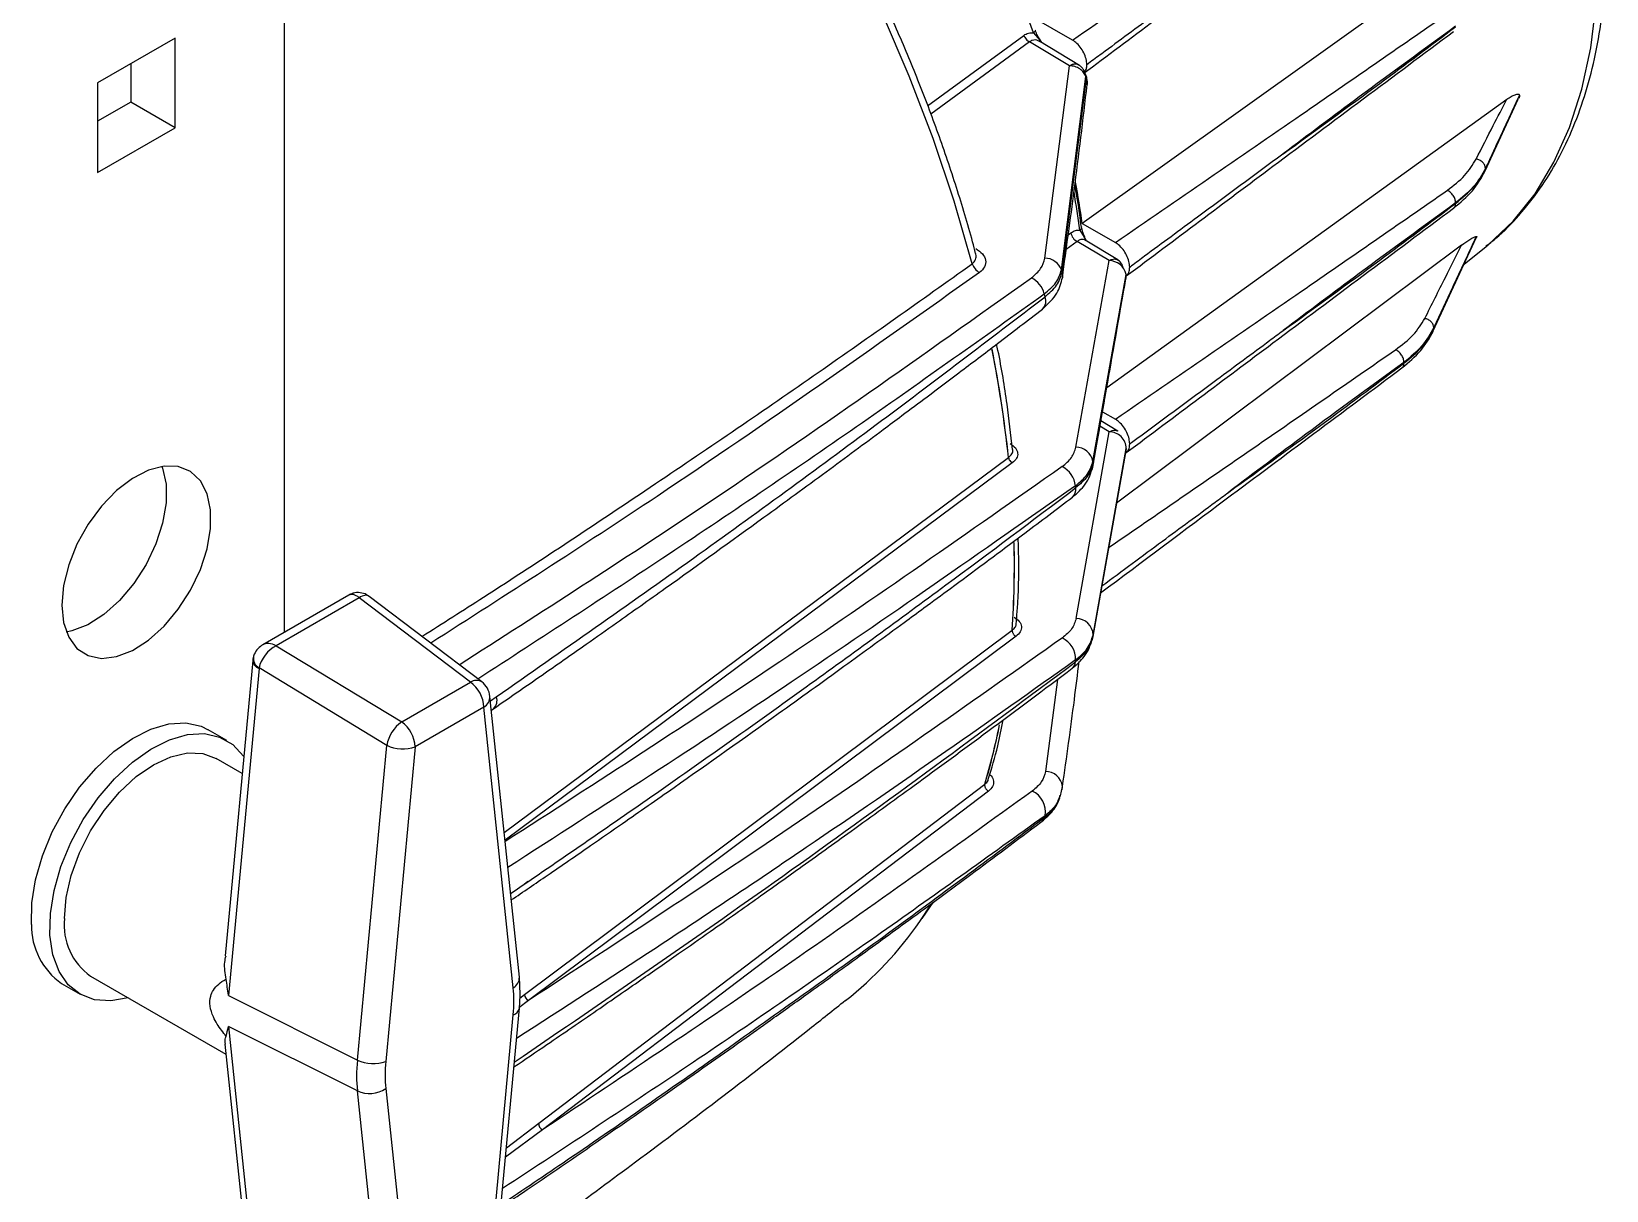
# Model space of a CAD drawing. Extents: x 2 to 136, y 1 to 99.
# Drawn here: x 103.76 to 108.461, y 82.371 to 85.831 of the extents above; entities that cross this region are included whole.
import ezdxf

# ---------------------------------------------------------------- set-up
doc = ezdxf.new("R2010")
doc.units = 0
doc.header["$MEASUREMENT"] = 0
doc.layers.add('OBJECT', color=7, linetype='CONTINUOUS')

msp = doc.modelspace()

# ---------------------------------------------------------------- linework, layer by layer
at = {"layer": 'OBJECT'}
for p, q in [((104.5154, 84.0375), (104.5154, 88.9358)), ((108.1687, 86.1669), (106.896, 85.258)), ((106.8673, 85.8053), (106.7462, 85.8752)), ((104.1894, 85.8114), (103.9574, 85.6775)), ((104.1894, 85.5436), (104.1894, 85.8114)), ((106.4349, 85.6093), (106.7219, 85.8195)), ((106.7393, 85.8001), (106.4445, 85.5839)), ((106.8584, 85.7289), (106.7393, 85.8001)), ((106.7506, 85.827), (106.7692, 85.8055)), ((106.7744, 85.7985), (106.7651, 85.8036)), ((106.8882, 85.7297), (106.7671, 85.8031)), ((106.7755, 85.798), (106.771, 85.8056)), ((104.0564, 85.7346), (104.0564, 85.6203)), ((106.7846, 85.1545), (106.8584, 85.7289)), ((106.8343, 85.1195), (106.9073, 85.6969)), ((106.9099, 85.7318), (106.9099, 85.7316)), ((103.9574, 85.6775), (103.9574, 85.4097)), ((106.8361, 85.112), (106.9092, 85.6902)), ((104.0564, 85.6203), (103.9574, 85.5631)), ((104.1894, 85.5436), (104.0564, 85.6203)), ((106.9696, 84.768), (108.1635, 85.6286)), ((108.0983, 85.4151), (108.1976, 85.629)), ((103.9574, 85.4097), (104.1894, 85.5436)), ((108.0997, 85.421), (108.0997, 85.422)), ((108.0107, 85.3179), (108.0107, 85.3191)), ((106.8543, 85.224), (106.8624, 85.2297)), ((106.889, 85.238), (106.9023, 85.2168)), ((106.894, 85.2482), (106.8944, 85.2467)), ((106.896, 85.258), (106.9951, 85.2007)), ((106.8813, 85.204), (106.8485, 85.1805)), ((106.9764, 85.1471), (106.8813, 85.204)), ((107.0026, 85.1491), (106.9048, 85.2084)), ((106.9099, 85.2047), (106.9063, 85.2071)), ((108.0286, 85.1933), (106.9984, 84.4227)), ((107.944, 84.9374), (108.0719, 85.215)), ((108.0357, 85.1364), (108.1021, 85.1894)), ((106.8775, 84.5898), (106.9764, 85.1471)), ((106.9282, 84.5473), (107.0271, 85.1055)), ((107.0271, 85.1048), (106.9286, 84.5424)), ((107.0378, 85.1272), (107.0378, 85.127)), ((107.9453, 84.9431), (107.9453, 84.9469)), ((107.8563, 84.8408), (107.8563, 84.8432)), ((107.0026, 84.6379), (106.952, 84.6685)), ((106.9568, 84.6954), (106.9951, 84.6732)), ((106.8779, 84.0784), (106.9764, 84.6359)), ((106.9764, 84.6359), (106.9491, 84.6522)), ((107.0029, 84.6374), (107.0019, 84.6383)), ((107.0271, 84.5852), (106.9282, 84.0247)), ((106.9286, 84.0291), (107.0271, 84.5858)), ((107.0378, 84.5995), (107.0378, 84.5997)), ((105.1712, 83.4393), (106.6761, 84.5589)), ((106.6876, 84.5431), (105.1735, 83.4166)), ((104.7073, 84.1483), (104.4507, 84.0002)), ((104.7381, 84.1403), (104.4902, 83.9971)), ((105.0703, 83.8881), (104.7381, 84.1403)), ((105.1042, 83.8893), (104.7681, 84.1445)), ((105.2319, 82.9559), (106.6871, 84.0436)), ((106.6986, 84.0252), (105.2435, 82.9378)), ((106.6871, 84.0436), (106.687, 84.0427)), ((106.6872, 84.0428), (106.6872, 84.0438)), ((104.4205, 83.9534), (104.3382, 83.0717)), ((104.4902, 83.9971), (104.8651, 83.7696)), ((104.4394, 83.9295), (104.3483, 82.953)), ((104.8205, 83.6997), (104.4397, 83.9308)), ((104.8651, 83.7696), (105.0703, 83.8881)), ((106.822, 83.8965), (106.7865, 83.6217)), ((105.1106, 83.814), (104.9054, 83.6955)), ((105.1983, 82.9757), (105.1106, 83.814)), ((105.2163, 83.0077), (105.1286, 83.846)), ((105.13, 83.8323), (105.1475, 83.8445)), ((105.1329, 83.8048), (105.1387, 83.8089)), ((104.3429, 83.7146), (104.2877, 83.7465)), ((104.7328, 82.7602), (104.8205, 83.6997)), ((104.9054, 83.6955), (104.8177, 82.756)), ((104.389, 83.6158), (104.3116, 83.6605)), ((105.2744, 82.5721), (106.6052, 83.5838)), ((106.6052, 83.5838), (106.6047, 83.5805)), ((106.6049, 83.5807), (106.6054, 83.5839)), ((106.8317, 83.5487), (106.8375, 83.5773)), ((106.6164, 83.5631), (105.2857, 82.5518)), ((106.8295, 83.5452), (106.8315, 83.551)), ((105.2421, 83.2931), (105.2319, 83.285)), ((106.4114, 83.1739), (106.4445, 83.2239)), ((106.4182, 83.183), (106.4509, 83.2309)), ((103.8503, 82.9887), (103.9054, 82.9569)), ((103.9367, 83.011), (104.3405, 82.7778)), ((104.3483, 82.953), (104.7328, 82.7602)), ((105.2435, 82.9378), (105.2144, 82.9165)), ((105.2179, 82.9453), (105.2319, 82.9559)), ((105.1106, 81.9555), (105.1983, 82.895)), ((105.1287, 81.9752), (105.2164, 82.9147)), ((104.7328, 82.668), (104.3483, 82.8607)), ((104.3483, 82.8607), (104.4394, 81.9894)), ((104.3374, 82.8072), (104.4206, 82.0126)), ((104.8205, 81.8297), (104.7328, 82.668)), ((104.8177, 82.6753), (104.9054, 81.837)), ((105.2857, 82.5518), (105.1748, 82.4697)), ((105.1775, 82.4977), (105.2744, 82.5721))]:
    msp.add_line(p, q, dxfattribs=at)
at = {"layer": 'OBJECT', "flags": 128}
for points in [[(106.5681, 85.1377), (106.5144, 85.3241), (106.4517, 85.5112), (106.3802, 85.698), (106.3002, 85.8837), (106.2123, 86.0675), (106.1167, 86.2484), (106.0139, 86.4257), (105.9044, 86.5985), (105.7886, 86.766), (105.6672, 86.9275), (105.5407, 87.0821), (105.4097, 87.2292), (105.2748, 87.3681), (105.1366, 87.4982), (104.9957, 87.6187), (104.8528, 87.7293), (104.7087, 87.8293)], [(106.7506, 85.827), (106.6896, 85.9957), (106.6197, 86.1636), (106.5411, 86.3296), (106.4546, 86.4926), (106.3605, 86.6517), (106.2595, 86.8058), (106.1522, 86.9539), (106.0393, 87.0952), (105.9216, 87.2286), (105.7997, 87.3534), (105.6744, 87.4688), (105.5466, 87.5741), (105.417, 87.6685)], [(108.1021, 85.1894), (108.1081, 85.1942), (108.1823, 85.2645), (108.2478, 85.3467), (108.3041, 85.4404), (108.3507, 85.5447), (108.3874, 85.659), (108.4137, 85.7824), (108.4296, 85.9139), (108.4349, 86.0526), (108.4296, 86.1975), (108.4137, 86.3473), (108.3874, 86.5011), (108.3507, 86.6577), (108.3041, 86.8159), (108.2478, 86.9746), (108.1823, 87.1324), (108.1081, 87.2884), (108.0257, 87.4412)], [(106.7506, 85.827), (106.7531, 85.8289), (106.7549, 85.8306), (106.7561, 85.8322), (106.7564, 85.8336), (106.7562, 85.8345)], [(106.7698, 85.8038), (106.77, 85.8041), (106.7706, 85.8048), (106.7709, 85.8054), (106.771, 85.8057), (106.7707, 85.8059), (106.7701, 85.8058), (106.7692, 85.8055)], [(106.9099, 85.7316), (106.9123, 85.7334), (106.9142, 85.7349)], [(106.9092, 85.6902), (106.9114, 85.6805), (106.9112, 85.673)], [(106.9028, 85.219), (106.9028, 85.219), (106.9032, 85.2187), (106.9032, 85.2182), (106.903, 85.2175), (106.9023, 85.2168)], [(106.8361, 85.112), (106.8375, 85.1025), (106.837, 85.096)], [(107.0263, 85.0921), (107.0271, 85.096), (107.0271, 85.1048)], [(103.8507, 84.1183), (103.8559, 84.066), (103.8713, 84.0222), (103.8961, 83.9889), (103.9292, 83.9676), (103.9691, 83.9594), (104.0138, 83.9647), (104.0614, 83.9831), (104.1094, 84.0139), (104.1559, 84.0556), (104.1984, 84.1062), (104.2351, 84.1634), (104.2643, 84.2245), (104.2845, 84.2866), (104.2948, 84.3469), (104.2948, 84.4025), (104.2845, 84.4509), (104.2643, 84.4897), (104.2351, 84.5171), (104.1984, 84.5319), (104.1559, 84.5334), (104.1094, 84.5215), (104.0614, 84.4968), (104.0138, 84.4603), (103.9691, 84.4139), (103.9292, 84.3597), (103.8961, 84.3002), (103.8713, 84.2382), (103.8559, 84.1766), (103.8507, 84.1183)], [(104.1497, 84.5326), (104.1516, 84.5276), (104.1619, 84.4793), (104.1619, 84.4237), (104.1516, 84.3634), (104.1313, 84.3012), (104.1022, 84.2401), (104.0655, 84.1829), (104.0229, 84.1323), (103.9765, 84.0906), (103.9284, 84.0598), (103.8809, 84.0414), (103.8642, 84.0379)], [(106.9276, 84.5302), (106.9284, 84.5338), (106.9286, 84.5424)], [(103.7604, 83.1647), (103.7615, 83.2293), (103.7725, 83.2985), (103.7931, 83.3698), (103.8225, 83.4411), (103.8598, 83.51), (103.9039, 83.5744), (103.9532, 83.632), (104.0063, 83.6812), (104.0614, 83.7203), (104.1168, 83.7481), (104.1706, 83.7637), (104.2211, 83.7665), (104.2668, 83.7565), (104.2877, 83.7465)], [(103.8155, 83.1328), (103.8167, 83.1975), (103.8277, 83.2666), (103.8482, 83.338), (103.8776, 83.4093), (103.915, 83.4782), (103.959, 83.5425), (104.0084, 83.6002), (104.0615, 83.6494), (104.1166, 83.6885), (104.1719, 83.7163), (104.2257, 83.7318), (104.2763, 83.7346), (104.3219, 83.7246), (104.3612, 83.7021), (104.3929, 83.6678), (104.3937, 83.6666)], [(103.859, 83.1827), (103.8641, 83.2453), (103.8792, 83.3115), (103.9037, 83.3786), (103.9366, 83.444), (103.9768, 83.5053), (104.0227, 83.5601), (104.0724, 83.6062), (104.1241, 83.642), (104.1759, 83.6659), (104.2256, 83.6772), (104.2715, 83.6754), (104.3116, 83.6605)], [(106.8361, 83.5664), (106.8375, 83.5758), (106.8375, 83.5772)], [(106.7723, 83.4699), (106.7734, 83.4705), (106.7756, 83.472)], [(104.0493, 82.9459), (104.0492, 82.9459), (103.9968, 82.9367), (103.9485, 82.9403), (103.9058, 82.9566), (103.8702, 82.9851), (103.8427, 83.0249), (103.8243, 83.0747), (103.8155, 83.1328)]]:
    msp.add_lwpolyline(points, dxfattribs=at)
at = {"layer": 'OBJECT'}
for centre, radius, start, end in [((106.7806, 85.8083), 0.0117, 193.7339, 227.0097), ((104.0698, 84.8772), 2.8517, 7.6726, 10.1835), ((104.0708, 84.8659), 2.8427, 7.5223, 9.8241), ((106.8974, 85.2355), 0.0354, 189.3969, 242.9448), ((106.8846, 85.2468), 0.00981, 297.1923, 359.7595), ((106.9189, 85.2187), 0.0166, 186.5352, 224.0544), ((106.6095, 85.1498), 0.0431, 196.2698, 242.7063), ((106.7837, 85.1004), 0.0541, 20.6557, 89.0031), ((106.9755, 85.0943), 0.0528, 12.157, 88.9978), ((106.7103, 85.0287), 0.0753, 14.8153, 62.7735), ((102.5435, 84.0925), 4.4119, 13.3602, 13.4601), ((106.7555, 85.026), 0.0324, 313.0479, 23.4168), ((102.5753, 84.053), 4.3238, 13.1798, 13.3033), ((103.011, 84.1675), 3.6859, 6.0952, 11.224), ((103.0412, 84.1722), 3.6556, 6.0744, 11.2123), ((106.977, 84.5857), 0.0502, 0.0752, 90.5879), ((106.8766, 84.5373), 0.0526, 11.0165, 89.0803), ((106.8026, 84.4661), 0.074, 6.7451, 62.8896), ((103.2275, 84.2337), 3.714, 4.7682, 4.8435), ((103.4476, 84.187), 3.4405, 4.6882, 4.7992), ((106.8478, 84.4627), 0.0294, 311.524, 10.6749), ((103.9576, 84.2343), 2.7361, 356.0045, 1.4897), ((103.9586, 84.2344), 2.7353, 356.0042, 1.454), ((106.8782, 84.0279), 0.0505, 1.3437, 90.3513), ((106.6957, 84.0325), 0.0141, 126.8632, 127.813), ((106.8054, 83.9565), 0.0712, 358.5685, 63.8072), ((104.1766, 84.2831), 2.7638, 354.6346, 354.7261), ((104.4481, 83.9558), 0.0277, 185.0396, 251.8124), ((104.4558, 83.96), 0.0333, 170.2744, 241.1625), ((104.3573, 84.1829), 2.5297, 354.6882, 354.8249), ((106.8506, 83.9496), 0.0255, 308.934, 358.0243), ((105.0882, 83.8621), 0.0316, 59.4337, 124.5055), ((105.0136, 83.8092), 0.0971, 2.8012, 54.3106), ((105.0664, 83.8395), 0.0625, 5.9728, 52.7998), ((105.0931, 83.8449), 0.0355, 299.558, 1.843), ((105.1181, 83.8328), 0.0316, 310.669, 21.6219), ((104.9317, 83.678), 0.1133, 126.012, 168.9548), ((104.8084, 83.6908), 0.0971, 2.8012, 54.3106), ((104.7841, 84.1326), 1.902, 343.2306, 348.7258), ((104.7916, 84.1309), 1.8945, 343.2197, 348.7252), ((104.8679, 83.7967), 0.1079, 243.9609, 290.3635), ((106.6105, 83.5774), 0.0083, 127.4868, 129.1317), ((106.7864, 83.5701), 0.0517, 7.9696, 89.8524), ((106.7193, 83.5019), 0.0671, 349.4759, 65.6466), ((106.7608, 83.4901), 0.0234, 309.0908, 342.2524), ((105.1032, 84.0294), 1.7665, 341.9827, 342.208), ((103.9686, 83.1601), 0.2082, 178.7345, 235.3791), ((104.0432, 83.1626), 0.1853, 173.7884, 234.8994), ((105.5087, 83.7974), 1.0971, 308.396, 325.3651), ((105.1808, 83.0066), 0.0355, 299.558, 1.843), ((105.2522, 82.956), 0.0202, 180.3365, 244.6847), ((105.1905, 82.9203), 0.0265, 287.3045, 347.7588), ((104.7802, 82.8571), 0.1079, 243.9607, 290.3634), ((104.7686, 82.7492), 0.0888, 246.2469, 303.6028), ((105.2934, 82.5694), 0.0192, 171.867, 246.2563)]:
    msp.add_arc(centre, radius, start, end, dxfattribs=at)
for centre, major_axis, ratio, start_param, end_param in [((109.0633, 87.7613), (0.7463, 2.324), 0.199933, 2.779614, 2.781565), ((108.8131, 87.6092), (0.7659, 2.3851), 0.199933, 3.192238, 3.193366), ((104.7343, 84.0917), (-0.0254, 0.0574), 0.506157, 5.464946, 6.337529), ((104.7343, 84.0917), (0.0325, 0.0537), 0.485137, 6.232531, 7.0867), ((104.4863, 83.9485), (-0.0384, 0.0497), 0.6374, 5.324613, 6.199339), ((104.4863, 83.9485), (0.0386, 0.0495), 0.561473, 0.865163, 2.317103), ((104.4451, 83.9267), (-0.00344, 0.00667), 0.68298, 0.611579, 0.817703), ((104.8902, 82.7575), (0.2198, 0.3789), 0.577378, 5.387008, 5.613345), ((105.0817, 82.919), (0.2476, 0.4349), 0.57231, 2.240471, 2.466809), ((105.1259, 82.8935), (0.2198, 0.3789), 0.577378, 2.245415, 2.471753)]:
    msp.add_ellipse(centre, major_axis=major_axis, ratio=ratio, start_param=start_param, end_param=end_param, dxfattribs=at)
for points, knots in [([(108.1003, 85.1898), (108.1103, 85.1973), (108.1461, 85.2241), (108.2005, 85.2808), (108.263, 85.3592), (108.3172, 85.4475), (108.3633, 85.5446), (108.4009, 85.6501), (108.4297, 85.7634), (108.4495, 85.8837), (108.46, 86.0102), (108.4613, 86.142), (108.4535, 86.2783), (108.4365, 86.418), (108.4106, 86.5603), (108.3761, 86.7044), (108.3331, 86.8493), (108.2821, 86.9943), (108.2231, 87.1384), (108.1584, 87.2787), (108.1098, 87.3692), (108.0862, 87.4133)], [0, 0, 0, 0, 0.020186, 0.07247, 0.125055, 0.17812, 0.231749, 0.285931, 0.340582, 0.395576, 0.450789, 0.506114, 0.561468, 0.616796, 0.672076, 0.727301, 0.782469, 0.837588, 0.892666, 0.947714, 1, 1, 1, 1]), ([(106.8673, 85.8053), (107.0477, 85.9292), (107.3698, 86.1504), (107.6904, 86.3723), (107.8315, 86.4699)], [0, 0, 0, 0, 0.560011, 1, 1, 1, 1]), ([(106.8998, 85.7057), (107.0417, 85.8119), (107.358, 86.0485), (107.6752, 86.285), (107.85, 86.4154)], [0, 0, 0, 0, 0.448744, 1, 1, 1, 1]), ([(106.5779, 85.168), (106.575, 85.1795), (106.5586, 85.2449), (106.5217, 85.3647), (106.4677, 85.5259), (106.4077, 85.6839), (106.3434, 85.8373), (106.2815, 85.9723), (106.2235, 86.0902), (106.1623, 86.2081), (106.1159, 86.2901), (106.0884, 86.3388)], [0, 0, 0, 0, 0.029452, 0.16668, 0.302733, 0.436694, 0.566311, 0.692657, 0.782437, 0.870863, 1, 1, 1, 1]), ([(107.3337, 86.0448), (107.3333, 86.0445), (107.2595, 85.99), (107.1331, 85.8966), (106.994, 85.7939), (106.928, 85.7451), (106.9146, 85.7351), (106.9142, 85.7349)], [0, 0, 0, 0, 0.002912, 0.527889, 0.903607, 0.997536, 1, 1, 1, 1]), ([(106.9951, 85.2007), (107.1805, 85.3281), (107.5114, 85.5557), (107.8409, 85.7839), (107.9859, 85.8843)], [0, 0, 0, 0, 0.56001, 1, 1, 1, 1]), ([(106.771, 85.8056), (106.7682, 85.8099), (106.7623, 85.819), (106.7584, 85.8287), (106.7564, 85.8339)], [0, 0, 0, 0, 0.46906, 1, 1, 1, 1]), ([(108.0107, 85.8465), (107.9147, 85.7767), (107.7432, 85.6518), (107.5717, 85.5227), (107.4963, 85.4659)], [0, 0, 0, 0, 0.559941, 1, 1, 1, 1]), ([(107.4963, 85.4659), (107.5923, 85.5355), (107.7638, 85.6597), (107.9353, 85.7887), (108.0107, 85.8454)], [0, 0, 0, 0, 0.560059, 1, 1, 1, 1]), ([(106.7219, 85.8195), (106.7264, 85.8223), (106.7355, 85.8278), (106.7456, 85.8273), (106.7506, 85.827)], [0, 0, 0, 0, 0.499406, 1, 1, 1, 1]), ([(106.7219, 85.8195), (106.7227, 85.8175), (106.7246, 85.8134), (106.7288, 85.8078), (106.7338, 85.8031), (106.7375, 85.8011), (106.7393, 85.8001)], [0, 0, 0, 0, 0.245198, 0.500042, 0.75487, 1, 1, 1, 1]), ([(106.7651, 85.8036), (106.7621, 85.8045), (106.756, 85.8063), (106.747, 85.8052), (106.7418, 85.8018), (106.7393, 85.8001)], [0, 0, 0, 0, 0.323982, 0.662193, 1, 1, 1, 1]), ([(106.9099, 85.7318), (106.9095, 85.7375), (106.9085, 85.749), (106.9013, 85.7678), (106.8906, 85.785), (106.8785, 85.7979), (106.8705, 85.8032), (106.8673, 85.8053)], [0, 0, 0, 0, 0.212706, 0.425419, 0.638709, 0.853371, 1, 1, 1, 1]), ([(107.0277, 85.1011), (107.1735, 85.2103), (107.4986, 85.4537), (107.8246, 85.6969), (108.0043, 85.831)], [0, 0, 0, 0, 0.448756, 1, 1, 1, 1]), ([(106.8584, 85.7289), (106.8584, 85.7289), (106.8585, 85.7289), (106.8586, 85.729), (106.8589, 85.7292), (106.8601, 85.7299), (106.8649, 85.7324), (106.8738, 85.7348), (106.8821, 85.7349), (106.8849, 85.7316), (106.885, 85.7315)], [0, 0, 0, 0, 0.001159, 0.003236, 0.010167, 0.03511, 0.129295, 0.493801, 0.989532, 1, 1, 1, 1]), ([(106.9073, 85.6969), (106.9052, 85.701), (106.9011, 85.7094), (106.8893, 85.7196), (106.8746, 85.7268), (106.8637, 85.7282), (106.8584, 85.7289)], [0, 0, 0, 0, 0.243823, 0.5, 0.756179, 1, 1, 1, 1]), ([(106.9112, 85.673), (106.9113, 85.6745), (106.9114, 85.6775), (106.9108, 85.6837), (106.9096, 85.6909), (106.9076, 85.6994), (106.9045, 85.7086), (106.8999, 85.7176), (106.8934, 85.7257), (106.8877, 85.7297), (106.8848, 85.7317)], [0, 0, 0, 0, 0.107854, 0.205995, 0.30652, 0.419377, 0.550987, 0.698379, 0.851467, 1, 1, 1, 1]), ([(106.9034, 85.7101), (106.9054, 85.7131), (106.9092, 85.7187), (106.9097, 85.7274), (106.9099, 85.7316)], [0, 0, 0, 0, 0.525146, 1, 1, 1, 1]), ([(106.9073, 85.6969), (106.9073, 85.6971), (106.9074, 85.6975), (106.9076, 85.6976), (106.9078, 85.6975), (106.908, 85.6973), (106.9082, 85.6968), (106.9084, 85.6962), (106.9087, 85.6952), (106.909, 85.6939), (106.9091, 85.6925), (106.9092, 85.6912), (106.9092, 85.6906), (106.9092, 85.6902)], [0, 0, 0, 0, 0.133104, 0.191567, 0.248259, 0.311452, 0.370761, 0.432305, 0.501531, 0.620748, 0.7521, 0.8756, 1, 1, 1, 1]), ([(106.9142, 85.7349), (106.9134, 85.7343), (106.912, 85.7333), (106.9106, 85.7322), (106.9099, 85.7318)], [0, 0, 0, 0, 0.5599937, 1, 1, 1, 1]), ([(106.837, 85.096), (106.849, 85.183), (106.8756, 85.3752), (106.8986, 85.5676), (106.9112, 85.673)], [0, 0, 0, 0, 0.452455, 1, 1, 1, 1]), ([(108.072, 85.4502), (108.0889, 85.4835), (108.119, 85.543), (108.1499, 85.6024), (108.1635, 85.6286)], [0, 0, 0, 0, 0.559976, 1, 1, 1, 1]), ([(108.2008, 85.6407), (108.1819, 85.5999), (108.1482, 85.5269), (108.1145, 85.454), (108.0997, 85.422)], [0, 0, 0, 0, 0.560005, 1, 1, 1, 1]), ([(108.0997, 85.421), (108.1186, 85.4617), (108.1524, 85.5342), (108.1863, 85.6069), (108.2011, 85.6389)], [0, 0, 0, 0, 0.560003, 1, 1, 1, 1]), ([(108.1635, 85.6286), (108.168, 85.6316), (108.1764, 85.6373), (108.188, 85.6428), (108.1959, 85.6446), (108.1999, 85.6431), (108.2006, 85.6414), (108.2008, 85.6407)], [0, 0, 0, 0, 0.307718, 0.5778428, 0.8496888, 0.9387044, 1, 1, 1, 1]), ([(108.2011, 85.6389), (108.2012, 85.6382), (108.2013, 85.637), (108.2005, 85.6342), (108.1995, 85.6322), (108.199, 85.6311)], [0, 0, 0, 0, 0.314792, 0.630702, 1, 1, 1, 1]), ([(107.4963, 85.4659), (107.4959, 85.4656), (107.4105, 85.4025), (107.2725, 85.3006), (107.1219, 85.1893), (107.0559, 85.1405), (107.0424, 85.1305), (107.0421, 85.1303)], [0, 0, 0, 0, 0.002739, 0.563972, 0.910976, 0.997726, 1, 1, 1, 1]), ([(107.9859, 85.3568), (108.0044, 85.3711), (108.0414, 85.3997), (108.0618, 85.4333), (108.072, 85.4502)], [0, 0, 0, 0, 0.4992734, 1, 1, 1, 1]), ([(108.0049, 85.3039), (108.025, 85.3207), (108.0652, 85.3543), (108.087, 85.3935), (108.098, 85.4132)], [0, 0, 0, 0, 0.498702, 1, 1, 1, 1]), ([(108.0997, 85.422), (108.0893, 85.4035), (108.0686, 85.3666), (108.03, 85.3349), (108.0107, 85.3191)], [0, 0, 0, 0, 0.500043, 1, 1, 1, 1]), ([(108.0107, 85.3179), (108.03, 85.3339), (108.0686, 85.3657), (108.0893, 85.4026), (108.0997, 85.421)], [0, 0, 0, 0, 0.499957, 1, 1, 1, 1]), ([(108.0997, 85.422), (108.0993, 85.425), (108.0988, 85.4297), (108.0953, 85.4358), (108.0918, 85.4402), (108.0873, 85.4439), (108.0809, 85.4479), (108.0755, 85.4493), (108.072, 85.4502)], [0, 0, 0, 0, 0.23958, 0.368438, 0.500003, 0.631566, 0.760422, 1, 1, 1, 1]), ([(108.0957, 85.4097), (108.0964, 85.4107), (108.0989, 85.414), (108.0993, 85.4181), (108.0997, 85.421)], [0, 0, 0, 0, 0.304514, 1, 1, 1, 1]), ([(106.8936, 85.247), (106.8922, 85.2597), (106.8876, 85.3006), (106.8797, 85.3427), (106.8742, 85.3718)], [0, 0, 0, 0, 0.308302, 1, 1, 1, 1]), ([(106.9951, 84.6732), (107.1805, 84.8007), (107.5114, 85.0282), (107.8409, 85.2564), (107.9859, 85.3568)], [0, 0, 0, 0, 0.56001, 1, 1, 1, 1]), ([(108.0107, 85.3191), (107.9147, 85.2492), (107.7432, 85.1243), (107.5717, 84.9952), (107.4963, 84.9384)], [0, 0, 0, 0, 0.559941, 1, 1, 1, 1]), ([(107.4963, 84.9384), (107.5923, 85.008), (107.7638, 85.1322), (107.9353, 85.2612), (108.0107, 85.3179)], [0, 0, 0, 0, 0.560059, 1, 1, 1, 1]), ([(108.0107, 85.3191), (108.0104, 85.3225), (108.01, 85.3279), (108.0069, 85.3354), (108.0037, 85.3411), (107.9997, 85.3463), (107.9939, 85.3523), (107.989, 85.355), (107.9859, 85.3568)], [0, 0, 0, 0, 0.239486, 0.368382, 0.499999, 0.631619, 0.760514, 1, 1, 1, 1]), ([(108.0043, 85.3036), (108.0051, 85.3042), (108.0071, 85.3057), (108.0099, 85.3101), (108.0104, 85.3149), (108.0107, 85.3179)], [0, 0, 0, 0, 0.218203, 0.491752, 1, 1, 1, 1]), ([(107.0277, 84.5736), (107.1736, 84.6828), (107.4987, 84.9262), (107.8246, 85.1694), (108.0043, 85.3035)], [0, 0, 0, 0, 0.448754, 1, 1, 1, 1]), ([(106.8624, 85.2297), (106.8669, 85.2325), (106.8759, 85.238), (106.8847, 85.238), (106.889, 85.238)], [0, 0, 0, 0, 0.500461, 1, 1, 1, 1]), ([(106.9031, 85.2188), (106.9012, 85.2233), (106.8971, 85.2329), (106.8953, 85.242), (106.8944, 85.2467)], [0, 0, 0, 0, 0.471731, 1, 1, 1, 1]), ([(106.5785, 85.1833), (106.5858, 85.1781), (106.6003, 85.1677), (106.6094, 85.1482), (106.6076, 85.1281), (106.5957, 85.117), (106.5897, 85.1115)], [0, 0, 0, 0, 0.250172, 0.500067, 0.749913, 1, 1, 1, 1]), ([(106.9063, 85.2071), (106.9053, 85.2077), (106.9023, 85.2099), (106.8963, 85.2105), (106.8887, 85.2091), (106.8838, 85.2057), (106.8813, 85.204)], [0, 0, 0, 0, 0.1307824, 0.4174996, 0.7043309, 1, 1, 1, 1]), ([(106.9023, 85.2168), (106.9041, 85.2141), (106.9062, 85.211), (106.9072, 85.207), (106.9073, 85.2063)], [0, 0, 0, 0, 0.836716, 1, 1, 1, 1]), ([(107.0378, 85.1272), (107.0373, 85.1329), (107.0364, 85.1444), (107.0291, 85.1632), (107.0184, 85.1804), (107.0064, 85.1933), (106.9984, 85.1986), (106.9951, 85.2007)], [0, 0, 0, 0, 0.212706, 0.425418, 0.638708, 0.85337, 1, 1, 1, 1]), ([(107.9186, 84.9741), (107.939, 85.0151), (107.9754, 85.0882), (108.0123, 85.1612), (108.0286, 85.1933)], [0, 0, 0, 0, 0.55999, 1, 1, 1, 1]), ([(108.0724, 85.2194), (108.0486, 85.1686), (108.0063, 85.0778), (107.9639, 84.9869), (107.9453, 84.9469)], [0, 0, 0, 0, 0.559997, 1, 1, 1, 1]), ([(107.9453, 84.9431), (107.9691, 84.9947), (108.0117, 85.0869), (108.0542, 85.1789), (108.0729, 85.2194)], [0, 0, 0, 0, 0.5599982, 1, 1, 1, 1]), ([(108.0286, 85.1933), (108.037, 85.1993), (108.0499, 85.2085), (108.0647, 85.2172), (108.0698, 85.2187), (108.0724, 85.2194)], [0, 0, 0, 0, 0.472798, 0.731903, 1, 1, 1, 1]), ([(108.0729, 85.2194), (108.0733, 85.2193), (108.074, 85.2192), (108.0738, 85.218), (108.0732, 85.2168), (108.0724, 85.2158), (108.0721, 85.2154)], [0, 0, 0, 0, 0.411501, 0.685084, 0.878502, 1, 1, 1, 1]), ([(104.9256, 84.0249), (104.9871, 84.064), (105.2231, 84.2141), (105.6179, 84.4766), (106.1048, 84.8081), (106.4155, 85.0291), (106.5681, 85.1377)], [0, 0, 0, 0, 0.108365, 0.415979, 0.713188, 1, 1, 1, 1]), ([(106.5681, 85.1377), (106.5702, 85.1395), (106.5744, 85.1432), (106.5783, 85.15), (106.5799, 85.1577), (106.5801, 85.1639), (106.5784, 85.1674), (106.5781, 85.168)], [0, 0, 0, 0, 0.21956, 0.448219, 0.688005, 0.940641, 1, 1, 1, 1]), ([(106.7447, 85.0956), (106.7551, 85.1045), (106.776, 85.1223), (106.7817, 85.1437), (106.7846, 85.1545)], [0, 0, 0, 0, 0.498504, 1, 1, 1, 1]), ([(106.9764, 85.1471), (106.9792, 85.1485), (106.9848, 85.1512), (106.9925, 85.1523), (106.9989, 85.151), (107.0035, 85.1493), (107.005, 85.1469), (107.0053, 85.1464)], [0, 0, 0, 0, 0.250691, 0.490461, 0.719288, 0.937165, 1, 1, 1, 1]), ([(107.0175, 85.1273), (107.0175, 85.1276), (107.0165, 85.1328), (107.012, 85.1414), (107.0054, 85.1467), (107.002, 85.1494)], [0, 0, 0, 0, 0.0259874, 0.4948767, 1, 1, 1, 1]), ([(107.0421, 85.1303), (107.0413, 85.1297), (107.0399, 85.1287), (107.0384, 85.1277), (107.0378, 85.1272)], [0, 0, 0, 0, 0.560052, 1, 1, 1, 1]), ([(107.0378, 85.127), (107.0386, 85.1276), (107.04, 85.1287), (107.0415, 85.1298), (107.0421, 85.1303)], [0, 0, 0, 0, 0.559971, 1, 1, 1, 1]), ([(106.5897, 85.1115), (106.2726, 84.8868), (105.7415, 84.5104), (105.1788, 84.15), (104.9521, 84.0048)], [0, 0, 0, 0, 0.597052, 1, 1, 1, 1]), ([(105.0369, 83.9404), (105.2809, 84.0969), (105.8677, 84.4731), (106.4213, 84.8661), (106.7447, 85.0956)], [0, 0, 0, 0, 0.415874, 1, 1, 1, 1]), ([(106.7776, 85.0023), (106.7941, 85.0175), (106.8243, 85.0455), (106.8331, 85.0802), (106.837, 85.096)], [0, 0, 0, 0, 0.547021, 1, 1, 1, 1]), ([(106.7831, 85.0479), (106.7962, 85.0588), (106.8227, 85.0808), (106.8304, 85.1065), (106.8343, 85.1195)], [0, 0, 0, 0, 0.493197, 1, 1, 1, 1]), ([(106.7852, 85.0388), (106.7981, 85.0501), (106.8244, 85.0729), (106.8321, 85.0988), (106.8361, 85.112)], [0, 0, 0, 0, 0.490951, 1, 1, 1, 1]), ([(106.9276, 84.5302), (106.9426, 84.6149), (106.9757, 84.8022), (107.0084, 84.9895), (107.0263, 85.0921)], [0, 0, 0, 0, 0.4524799, 1, 1, 1, 1]), ([(107.0271, 85.1055), (107.0271, 85.1055), (107.0271, 85.1055), (107.0271, 85.1056), (107.0271, 85.1056), (107.0271, 85.1055), (107.0271, 85.1055), (107.0271, 85.1055), (107.0271, 85.1054), (107.0271, 85.1053), (107.0271, 85.1052), (107.0271, 85.1051), (107.0271, 85.1049), (107.0271, 85.1049), (107.0271, 85.1048)], [0, 0, 0, 0, 0.156108, 0.22009, 0.277027, 0.329475, 0.381608, 0.436318, 0.497329, 0.61508, 0.669958, 0.725281, 0.84818, 1, 1, 1, 1]), ([(107.0272, 85.1018), (107.0283, 85.1024), (107.0329, 85.1048), (107.0368, 85.1138), (107.0375, 85.123), (107.0378, 85.127)], [0, 0, 0, 0, 0.155307, 0.632868, 1, 1, 1, 1]), ([(105.0921, 83.8985), (105.2828, 84.0222), (105.6714, 84.2743), (106.2351, 84.6575), (106.6029, 84.9195), (106.7831, 85.0479)], [0, 0, 0, 0, 0.329449, 0.67145, 1, 1, 1, 1]), ([(105.1475, 83.8445), (105.3445, 83.9822), (105.7283, 84.2504), (106.2737, 84.6488), (106.618, 84.9113), (106.7852, 85.0388)], [0, 0, 0, 0, 0.351668, 0.685, 1, 1, 1, 1]), ([(105.1391, 83.8091), (105.1907, 83.8448), (105.2834, 83.909), (105.4056, 83.9945), (105.5004, 84.0613), (105.579, 84.117), (105.7264, 84.2218), (105.9114, 84.355), (106.1277, 84.5132), (106.2645, 84.6144), (106.3645, 84.689), (106.4398, 84.7454), (106.535, 84.8171), (106.65, 84.9044), (106.7328, 84.9679), (106.7776, 85.0023)], [0, 0, 0, 0, 0.091687, 0.164513, 0.21848, 0.261783, 0.305977, 0.484377, 0.59811, 0.703052, 0.737317, 0.783983, 0.843316, 0.91532, 1, 1, 1, 1]), ([(107.8315, 84.8809), (107.8502, 84.8951), (107.8876, 84.9236), (107.9082, 84.9573), (107.9186, 84.9741)], [0, 0, 0, 0, 0.498898, 1, 1, 1, 1]), ([(107.9453, 84.9469), (107.935, 84.9283), (107.9143, 84.8911), (107.8757, 84.8591), (107.8563, 84.8432)], [0, 0, 0, 0, 0.500041, 1, 1, 1, 1]), ([(107.8563, 84.8408), (107.8757, 84.8566), (107.9143, 84.8881), (107.935, 84.9248), (107.9453, 84.9431)], [0, 0, 0, 0, 0.499959, 1, 1, 1, 1]), ([(107.9453, 84.9469), (107.945, 84.9498), (107.9444, 84.9544), (107.9411, 84.9602), (107.9377, 84.9645), (107.9334, 84.9681), (107.9272, 84.972), (107.922, 84.9733), (107.9186, 84.9741)], [0, 0, 0, 0, 0.239573, 0.36844, 0.5, 0.631563, 0.760428, 1, 1, 1, 1]), ([(107.9415, 84.9322), (107.9422, 84.9331), (107.9446, 84.9363), (107.945, 84.9403), (107.9453, 84.9431)], [0, 0, 0, 0, 0.304004, 1, 1, 1, 1]), ([(106.6884, 84.5829), (106.6832, 84.628), (106.6719, 84.7254), (106.6551, 84.8309), (106.6421, 84.8912), (106.6408, 84.8975)], [0, 0, 0, 0, 0.435746, 0.940844, 1, 1, 1, 1]), ([(107.0421, 84.6028), (107.0424, 84.6031), (107.1277, 84.6661), (107.2655, 84.768), (107.4162, 84.8793), (107.4823, 84.9281), (107.4959, 84.9381), (107.4963, 84.9384)], [0, 0, 0, 0, 0.002274, 0.563506, 0.91051, 0.997261, 1, 1, 1, 1]), ([(107.8505, 84.8268), (107.8707, 84.8435), (107.911, 84.877), (107.9328, 84.916), (107.9437, 84.9355)], [0, 0, 0, 0, 0.498628, 1, 1, 1, 1]), ([(106.9751, 84.2904), (107.1195, 84.3896), (107.4056, 84.5861), (107.6904, 84.7833), (107.8315, 84.8809)], [0, 0, 0, 0, 0.504705, 1, 1, 1, 1]), ([(107.8563, 84.8432), (107.8561, 84.8466), (107.8556, 84.852), (107.8525, 84.8595), (107.8494, 84.8652), (107.8454, 84.8704), (107.8396, 84.8764), (107.8347, 84.8791), (107.8315, 84.8809)], [0, 0, 0, 0, 0.239492, 0.368378, 0.5, 0.63162, 0.760513, 1, 1, 1, 1]), ([(106.9512, 84.1552), (107.076, 84.2485), (107.3752, 84.4723), (107.6751, 84.696), (107.85, 84.8264)], [0, 0, 0, 0, 0.417161, 1, 1, 1, 1]), ([(107.8563, 84.8432), (107.7588, 84.7721), (107.5846, 84.6451), (107.4104, 84.5137), (107.3337, 84.4558)], [0, 0, 0, 0, 0.559938, 1, 1, 1, 1]), ([(107.3337, 84.4558), (107.4313, 84.5264), (107.6055, 84.6524), (107.7797, 84.7832), (107.8563, 84.8408)], [0, 0, 0, 0, 0.560063, 1, 1, 1, 1]), ([(107.8499, 84.8265), (107.8508, 84.8271), (107.8528, 84.8286), (107.8556, 84.833), (107.856, 84.8377), (107.8563, 84.8408)], [0, 0, 0, 0, 0.218204, 0.491757, 1, 1, 1, 1]), ([(107.0378, 84.5997), (107.0374, 84.6048), (107.0367, 84.6155), (107.0302, 84.6335), (107.0199, 84.651), (107.0075, 84.665), (106.999, 84.6707), (106.9951, 84.6732)], [0, 0, 0, 0, 0.187684, 0.40036, 0.613504, 0.827953, 1, 1, 1, 1]), ([(106.9764, 84.6359), (106.9797, 84.6374), (106.9859, 84.6404), (106.9941, 84.6409), (106.9994, 84.64), (107.0016, 84.6383), (107.0019, 84.6381)], [0, 0, 0, 0, 0.339459, 0.654461, 0.945008, 1, 1, 1, 1]), ([(106.6763, 84.559), (106.6799, 84.5625), (106.6875, 84.5696), (106.6905, 84.5786), (106.6888, 84.583), (106.6888, 84.583)], [0, 0, 0, 0, 0.487486, 0.996307, 1, 1, 1, 1]), ([(106.6812, 84.6008), (106.687, 84.5966), (106.6986, 84.5881), (106.7049, 84.5723), (106.7022, 84.5562), (106.6925, 84.5474), (106.6876, 84.5431)], [0, 0, 0, 0, 0.250112, 0.500126, 0.75008, 1, 1, 1, 1]), ([(106.8363, 84.532), (106.8468, 84.5407), (106.8677, 84.5581), (106.8742, 84.5792), (106.8775, 84.5898)], [0, 0, 0, 0, 0.498431, 1, 1, 1, 1]), ([(107.0271, 84.5744), (107.0287, 84.5753), (107.0335, 84.5783), (107.037, 84.5876), (107.0376, 84.5962), (107.0378, 84.5995)], [0, 0, 0, 0, 0.221301, 0.698149, 1, 1, 1, 1]), ([(107.0271, 84.5858), (107.0271, 84.5858), (107.0271, 84.5859), (107.0271, 84.5859), (107.0271, 84.5859), (107.0271, 84.5858), (107.0271, 84.5858), (107.0271, 84.5857), (107.0271, 84.5856), (107.0271, 84.5856), (107.0271, 84.5855), (107.0271, 84.5854), (107.0271, 84.5853), (107.0271, 84.5852), (107.0271, 84.5852)], [0, 0, 0, 0, 0.148468, 0.270231, 0.325884, 0.381013, 0.499286, 0.560363, 0.61485, 0.666487, 0.719001, 0.776021, 0.840631, 1, 1, 1, 1]), ([(107.0421, 84.6028), (107.0413, 84.6022), (107.0399, 84.6012), (107.0384, 84.6002), (107.0378, 84.5997)], [0, 0, 0, 0, 0.560052, 1, 1, 1, 1]), ([(107.0378, 84.5995), (107.0386, 84.6001), (107.04, 84.6012), (107.0415, 84.6023), (107.0421, 84.6028)], [0, 0, 0, 0, 0.559971, 1, 1, 1, 1]), ([(106.8363, 84.532), (106.5577, 84.3364), (106.0168, 83.9566), (105.4492, 83.5901), (105.174, 83.4124)], [0, 0, 0, 0, 0.515052, 1, 1, 1, 1]), ([(106.6763, 84.559), (106.6766, 84.5575), (106.6772, 84.5544), (106.6798, 84.5496), (106.6835, 84.5455), (106.6863, 84.5438), (106.6876, 84.5431)], [0, 0, 0, 0, 0.241915, 0.500004, 0.758081, 1, 1, 1, 1]), ([(106.8672, 84.4407), (106.8813, 84.453), (106.9113, 84.4794), (106.922, 84.5125), (106.9276, 84.5302)], [0, 0, 0, 0, 0.465441, 1, 1, 1, 1]), ([(106.8761, 84.4748), (106.8893, 84.4858), (106.9158, 84.5078), (106.9241, 84.5341), (106.9282, 84.5473)], [0, 0, 0, 0, 0.496594, 1, 1, 1, 1]), ([(106.9286, 84.5424), (106.9244, 84.5288), (106.9161, 84.5023), (106.8896, 84.4794), (106.8766, 84.4682)], [0, 0, 0, 0, 0.511471, 1, 1, 1, 1]), ([(106.8761, 84.4748), (106.5957, 84.278), (106.0447, 83.8913), (105.4662, 83.5183), (105.1821, 83.3351)], [0, 0, 0, 0, 0.508754, 1, 1, 1, 1]), ([(105.1902, 83.2571), (105.3357, 83.3569), (105.6334, 83.5611), (106.0657, 83.8686), (106.483, 84.1722), (106.748, 84.3714), (106.8766, 84.4682)], [0, 0, 0, 0, 0.251797, 0.515131, 0.764532, 1, 1, 1, 1]), ([(105.1922, 83.238), (105.2281, 83.2625), (105.3073, 83.3165), (105.4178, 83.3927), (105.5179, 83.4622), (105.6009, 83.52), (105.7565, 83.629), (105.9519, 83.7675), (106.1804, 83.9321), (106.3249, 84.0374), (106.4306, 84.115), (106.5102, 84.1736), (106.6108, 84.2482), (106.7323, 84.3389), (106.8199, 84.405), (106.8672, 84.4407)], [0, 0, 0, 0, 0.06231, 0.137491, 0.193202, 0.237905, 0.283528, 0.467697, 0.585109, 0.693445, 0.728819, 0.776997, 0.83825, 0.912583, 1, 1, 1, 1]), ([(106.9549, 84.1759), (107.0151, 84.2204), (107.1278, 84.3037), (107.2537, 84.3967), (107.3198, 84.4455), (107.3333, 84.4555), (107.3337, 84.4558)], [0, 0, 0, 0, 0.476695, 0.892759, 0.996775, 1, 1, 1, 1]), ([(106.6991, 84.0637), (106.7004, 84.0785), (106.7059, 84.1406), (106.708, 84.2258), (106.7057, 84.2975), (106.7051, 84.3187)], [0, 0, 0, 0, 0.181824, 0.758372, 1, 1, 1, 1]), ([(104.7677, 84.1438), (104.7654, 84.1458), (104.7579, 84.152), (104.7411, 84.1563), (104.7222, 84.1556), (104.7116, 84.1501), (104.7074, 84.1479)], [0, 0, 0, 0, 0.143235, 0.448682, 0.782445, 1, 1, 1, 1]), ([(106.6872, 84.0438), (106.6911, 84.047), (106.6983, 84.053), (106.6989, 84.0603), (106.6992, 84.0636)], [0, 0, 0, 0, 0.54267, 1, 1, 1, 1]), ([(106.6926, 84.0828), (106.6983, 84.0786), (106.7098, 84.0702), (106.716, 84.0543), (106.7132, 84.0384), (106.7035, 84.0296), (106.6986, 84.0252)], [0, 0, 0, 0, 0.250088, 0.50011, 0.750076, 1, 1, 1, 1]), ([(106.8779, 84.0784), (106.8746, 84.0678), (106.8681, 84.0466), (106.8473, 84.0292), (106.8369, 84.0205)], [0, 0, 0, 0, 0.501586, 1, 1, 1, 1]), ([(104.4507, 83.9998), (104.4458, 83.9965), (104.435, 83.9893), (104.4266, 83.9762), (104.4236, 83.9676), (104.4229, 83.9656)], [0, 0, 0, 0, 0.394726, 0.855212, 1, 1, 1, 1]), ([(106.8369, 84.0205), (106.5775, 83.8371), (106.0584, 83.4702), (105.5152, 83.1153), (105.2435, 82.9378)], [0, 0, 0, 0, 0.499771, 1, 1, 1, 1]), ([(106.6872, 84.0428), (106.6873, 84.0412), (106.6876, 84.0387), (106.689, 84.0352), (106.6905, 84.0325), (106.6923, 84.0301), (106.695, 84.0274), (106.6972, 84.0261), (106.6986, 84.0252)], [0, 0, 0, 0, 0.242736, 0.372413, 0.504175, 0.635328, 0.76326, 1, 1, 1, 1]), ([(106.8666, 83.9298), (106.8797, 83.941), (106.9097, 83.9669), (106.9203, 83.9985), (106.9264, 84.0164)], [0, 0, 0, 0, 0.434514, 1, 1, 1, 1]), ([(106.9282, 84.0247), (106.9241, 84.0109), (106.9158, 83.9834), (106.8893, 83.9602), (106.8761, 83.9487)], [0, 0, 0, 0, 0.503406, 1, 1, 1, 1]), ([(106.8766, 83.9547), (106.8896, 83.9656), (106.9161, 83.988), (106.9244, 84.0152), (106.9286, 84.0291)], [0, 0, 0, 0, 0.488529, 1, 1, 1, 1]), ([(104.4229, 83.9656), (104.4226, 83.9645), (104.4215, 83.9605), (104.4209, 83.9564), (104.4205, 83.9534)], [0, 0, 0, 0, 0.262798, 1, 1, 1, 1]), ([(106.8766, 83.9547), (106.748, 83.8633), (106.483, 83.6751), (106.0657, 83.3887), (105.6392, 83.1029), (105.3475, 82.9148), (105.208, 82.8248)], [0, 0, 0, 0, 0.237915, 0.489907, 0.755977, 1, 1, 1, 1]), ([(105.2, 82.7395), (105.2329, 82.7618), (105.3159, 82.8181), (105.4421, 82.9047), (105.573, 82.9952), (105.6855, 83.0736), (105.78, 83.1398), (105.8594, 83.1958), (105.9479, 83.2585), (106.0627, 83.3402), (106.2178, 83.4515), (106.4058, 83.588), (106.6264, 83.7499), (106.7828, 83.867), (106.8666, 83.9298)], [0, 0, 0, 0, 0.057342, 0.144856, 0.221876, 0.288405, 0.344446, 0.389998, 0.430212, 0.502878, 0.596184, 0.710134, 0.844734, 1, 1, 1, 1]), ([(105.2013, 82.7537), (105.479, 82.944), (106.051, 83.3361), (106.5958, 83.7406), (106.8761, 83.9487)], [0, 0, 0, 0, 0.485484, 1, 1, 1, 1]), ([(106.8375, 83.5773), (106.8496, 83.6635), (106.8671, 83.7875), (106.8822, 83.9117), (106.8868, 83.9496)], [0, 0, 0, 0, 0.694935, 1, 1, 1, 1]), ([(106.6159, 83.5984), (106.6259, 83.6312), (106.6432, 83.6883), (106.6552, 83.7497), (106.6603, 83.7758)], [0, 0, 0, 0, 0.574591, 1, 1, 1, 1]), ([(106.6049, 83.5807), (106.6051, 83.579), (106.6053, 83.5764), (106.6068, 83.5728), (106.6088, 83.5694), (106.6121, 83.5656), (106.615, 83.5639), (106.6164, 83.5631)], [0, 0, 0, 0, 0.251224, 0.383336, 0.515964, 0.770806, 1, 1, 1, 1]), ([(106.6054, 83.5839), (106.6096, 83.5873), (106.6153, 83.5918), (106.6156, 83.5971), (106.6157, 83.5985)], [0, 0, 0, 0, 0.739805, 1, 1, 1, 1]), ([(106.6198, 83.6122), (106.6213, 83.6111), (106.6284, 83.6055), (106.6326, 83.593), (106.631, 83.5767), (106.6213, 83.5677), (106.6164, 83.5631)], [0, 0, 0, 0, 0.082925, 0.388695, 0.694351, 1, 1, 1, 1]), ([(106.7865, 83.6217), (106.7836, 83.611), (106.7779, 83.5896), (106.7572, 83.5718), (106.7469, 83.5629)], [0, 0, 0, 0, 0.501563, 1, 1, 1, 1]), ([(106.7469, 83.5629), (106.5095, 83.3922), (106.0335, 83.0497), (105.5354, 82.7181), (105.2857, 82.5518)], [0, 0, 0, 0, 0.498752, 1, 1, 1, 1]), ([(106.7756, 83.472), (106.7877, 83.4825), (106.8122, 83.5036), (106.8239, 83.5298), (106.8298, 83.543)], [0, 0, 0, 0, 0.496133, 1, 1, 1, 1]), ([(106.8282, 83.5456), (106.8274, 83.5435), (106.8238, 83.5346), (106.8174, 83.5115), (106.7968, 83.4944), (106.7831, 83.483)], [0, 0, 0, 0, 0.096492, 0.394754, 1, 1, 1, 1]), ([(106.8294, 83.5496), (106.8268, 83.5411), (106.8201, 83.5187), (106.7985, 83.5007), (106.7852, 83.4896)], [0, 0, 0, 0, 0.382944, 1, 1, 1, 1]), ([(106.7831, 83.483), (106.6337, 83.3716), (106.3298, 83.145), (105.8544, 82.8046), (105.4635, 82.5307), (105.2276, 82.372), (105.1616, 82.3276)], [0, 0, 0, 0, 0.28429, 0.578307, 0.882056, 1, 1, 1, 1]), ([(106.7852, 83.4896), (106.618, 83.3692), (106.2737, 83.1213), (105.7344, 82.7498), (105.3569, 82.5017), (105.1661, 82.3763)], [0, 0, 0, 0, 0.318544, 0.655625, 1, 1, 1, 1]), ([(105.1609, 82.3202), (105.1824, 82.3347), (105.2825, 82.4021), (105.4579, 82.5227), (105.6804, 82.6773), (105.8524, 82.7985), (105.9849, 82.8928), (106.0939, 82.9709), (106.2283, 83.0679), (106.388, 83.1843), (106.5726, 83.3202), (106.7029, 83.4178), (106.7723, 83.4699)], [0, 0, 0, 0, 0.038746, 0.180082, 0.319302, 0.44629, 0.497982, 0.56558, 0.649569, 0.749958, 0.866763, 1, 1, 1, 1]), ([(104.3416, 83.0017), (104.3384, 83.0187), (104.334, 83.042), (104.3394, 83.0648), (104.3409, 83.0711)], [0, 0, 0, 0, 0.724619, 1, 1, 1, 1]), ([(104.3416, 82.8307), (104.332, 82.8428), (104.3172, 82.8614), (104.3007, 82.8923), (104.2916, 82.9216), (104.2933, 82.9492), (104.3068, 82.9786), (104.3256, 82.9935), (104.3409, 83.0014), (104.3416, 83.0017)], [0, 0, 0, 0, 0.190457, 0.293194, 0.446602, 0.600717, 0.707922, 0.98553, 1, 1, 1, 1]), ([(104.3483, 82.953), (104.3482, 82.9532), (104.3455, 82.9693), (104.3435, 82.9856), (104.3416, 83.0017)], [0, 0, 0, 0, 0.017275, 1, 1, 1, 1]), ([(105.2164, 82.9147), (105.217, 82.9227), (105.2197, 82.9547), (105.2178, 82.985), (105.2163, 83.0077)], [0, 0, 0, 0, 0.249066, 1, 1, 1, 1]), ([(105.1449, 82.1485), (105.2844, 82.2505), (105.6002, 82.4814), (105.9478, 82.7457), (106.1538, 82.9099), (106.1896, 82.9385)], [0, 0, 0, 0, 0.395565, 0.89479, 1, 1, 1, 1]), ([(104.3397, 82.8076), (104.3383, 82.8144), (104.3366, 82.8228), (104.3408, 82.8294), (104.3416, 82.8307)], [0, 0, 0, 0, 0.806165, 1, 1, 1, 1]), ([(104.3416, 82.8307), (104.3435, 82.8403), (104.3455, 82.8502), (104.3482, 82.8606), (104.3483, 82.8607)], [0, 0, 0, 0, 0.98272, 1, 1, 1, 1])]:
    msp.add_open_spline(points, degree=3, knots=knots, dxfattribs=at)

doc.saveas('drawing.dxf')
